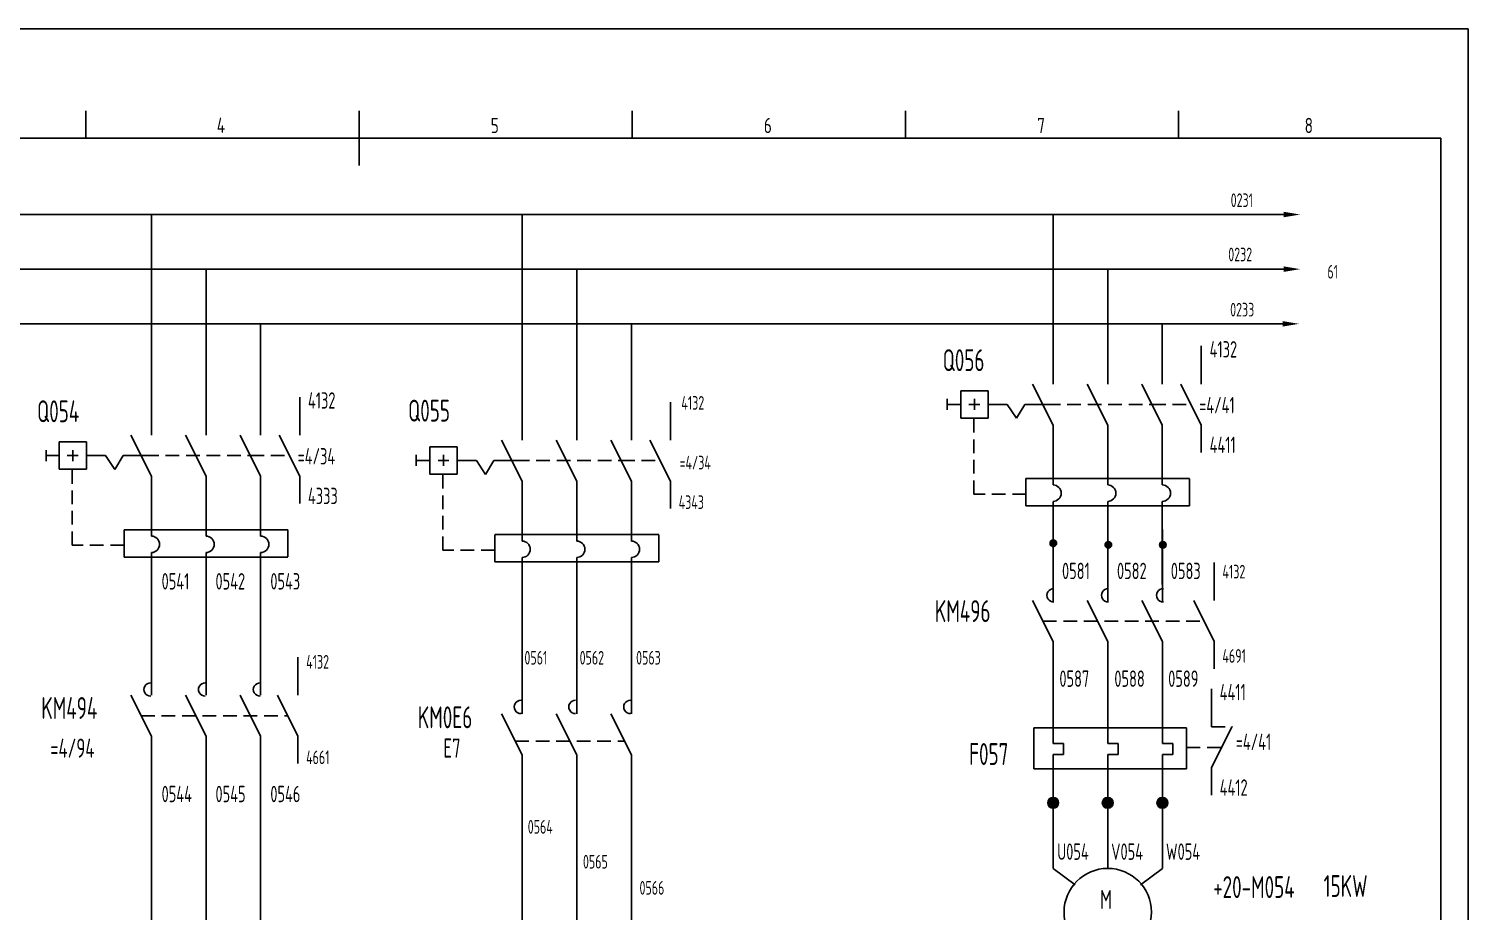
# Model space of a CAD drawing. Header units: millimetres. Extents: x 743 to 25007, y -5378 to 2245.
# Drawn here: x 3927.1 to 4190.5, y -564.3 to -402.8 of the extents above; entities that cross this region are included whole.
import ezdxf

# ---------------------------------------------------------------- set-up
doc = ezdxf.new("R2010")
doc.units = ezdxf.units.MM
doc.header["$LTSCALE"] = 10
doc.header["$MEASUREMENT"] = 0
doc.linetypes.add('DASHED2', pattern=[0.375, 0.25, -0.125])
doc.linetypes.add('HIDDEN', pattern=[0.375, 0.25, -0.125])
for name, color, linetype in [('01', 7, 'Continuous'), ('CONTINUOUS', 7, 'Continuous'), ('DASHED', 7, 'HIDDEN')]:
    doc.layers.add(name, color=color, linetype=linetype)
doc.styles.add('ROMAN', font='ROMANC.shx', dxfattribs={"width": 0.7, "height": 0.7})
doc.styles.get("Standard").update_dxf_attribs({"font": 'isocp', "width": 0.707, "bigfont": 'intecad.shx'})

# ---------------------------------------------------------------- blocks, each defined once
blk = doc.blocks.new('ARROW2')
blk.add_line((5, 0), (0, 0))
at = {"color": 3}
blk.add_solid([(4.99, 0.51), (4.99, -0.49), (7.99, 0.01)], dxfattribs=at)
blk = doc.blocks.new('POINT1')
h = blk.add_hatch()
h.set_pattern_fill('ANGLE', color=256, scale=0.01, style=0)
h.set_pattern_definition([(0, (0, 0), (0, 0.06985), [0.0508, -0.01905]), (90, (0, 0), (-0.06985, 4e-18), [0.0508, -0.01905])])
h.paths.add_polyline_path([(-0.6, 0, 1), (0.6, 0, 1)])
blk.add_circle((0, 0), 0.6)

msp = doc.modelspace()

# ---------------------------------------------------------------- hatches: boundary and pattern name
at = {"linetype": 'HIDDEN'}
h = msp.add_hatch(color=1, dxfattribs=at)
edge = h.paths.add_edge_path()
edge.add_arc((4114.57, -544.48), 1, 0, 360)
h = msp.add_hatch(color=1, dxfattribs=at)
edge = h.paths.add_edge_path()
edge.add_arc((4124.57, -544.48), 1, 0, 360)
h = msp.add_hatch(color=1, dxfattribs=at)
edge = h.paths.add_edge_path()
edge.add_arc((4134.57, -544.48), 1, 0, 360)

# ---------------------------------------------------------------- linework, layer by layer
at = {"color": 1, "linetype": 'HIDDEN'}
for p, q in [((4132.67, -471.59), (4139.83, -471.59)), ((4143.53, -530.58), (4147.38, -530.58)), ((4139, -534.33), (4145.41, -534.33))]:
    msp.add_line(p, q, dxfattribs=at)
at = {"color": 0, "linetype": 'HIDDEN'}
for p, q in [((3967.64, -480.94), (3974.8, -480.94)), ((4035.49, -481.84), (4042.65, -481.84))]:
    msp.add_line(p, q, dxfattribs=at)
at = {"color": 1}
for p, q in [((4114.57, -493.68), (4114.57, -504.43)), ((4124.57, -494.46), (4124.57, -504.51)), ((4134.57, -494.78), (4134.57, -504.43)), ((4115.48, -533.65), (4114.57, -533.65)), ((4116.48, -533.65), (4115.48, -533.65)), ((4116.48, -533.65), (4116.48, -535.65)), ((4125.48, -533.65), (4124.57, -533.65)), ((4126.48, -533.65), (4125.48, -533.65)), ((4126.48, -533.65), (4126.48, -535.65)), ((4135.48, -533.65), (4134.57, -533.65)), ((4136.48, -533.65), (4135.48, -533.65)), ((4136.48, -533.65), (4136.48, -535.65)), ((4116.48, -535.65), (4114.57, -535.65)), ((4114.57, -535.65), (4114.57, -556.49)), ((4126.48, -535.65), (4124.57, -535.65)), ((4124.57, -535.65), (4124.57, -556.49)), ((4136.48, -535.65), (4134.57, -535.65)), ((4134.57, -535.65), (4134.57, -556.49))]:
    msp.add_line(p, q, dxfattribs=at)
for p, q in [((4017.37, -535.68), (4017.37, -551.23)), ((4027.37, -535.68), (4027.37, -551.23)), ((4037.37, -535.68), (4037.37, -551.23)), ((4017.37, -538.82), (4017.37, -576.74)), ((4017.37, -538.82), (4017.37, -561.29)), ((4017.37, -561.29), (4017.37, -539.82)), ((4027.37, -538.82), (4027.37, -576.74)), ((4027.37, -538.82), (4027.37, -561.29)), ((4027.37, -561.29), (4027.37, -539.82)), ((4037.37, -538.82), (4037.37, -576.74)), ((4037.37, -538.82), (4037.37, -561.29)), ((4037.37, -561.29), (4037.37, -539.82))]:
    msp.add_line(p, q)
at = {"color": 1, "linetype": 'Continuous'}
for p, q in [((4111.03, -538.25), (4139, -538.25)), ((4114.57, -556.49), (4118.57, -559.49)), ((4134.57, -556.49), (4130.57, -559.49))]:
    msp.add_line(p, q, dxfattribs=at)
at = {"color": 1}
msp.add_circle((4124.57, -564.49), 8, dxfattribs=at)
at = {"layer": 'CONTINUOUS', "color": 3}
for p, q in [((4190.54, -402.81), (3770.54, -402.81)), ((4190.54, -699.81), (4190.54, -402.81))]:
    msp.add_line(p, q, dxfattribs=at)
at = {"layer": 'CONTINUOUS', "linetype": 'Continuous'}
for p, q in [((3937.54, -422.81), (3937.54, -417.81)), ((4037.54, -422.81), (4037.54, -417.81)), ((4087.54, -422.81), (4087.54, -417.81)), ((4137.54, -422.81), (4137.54, -417.81))]:
    msp.add_line(p, q, dxfattribs=at)
at = {"layer": 'CONTINUOUS'}
for p, q in [((3987.54, -422.81), (3987.54, -417.81)), ((3790.54, -422.81), (4185.54, -422.81)), ((3987.54, -422.81), (3987.54, -427.81)), ((4185.54, -694.81), (4185.54, -422.81)), ((3808.82, -436.81), (4151.79, -436.81)), ((3949.52, -436.81), (3949.52, -477.19)), ((4017.37, -436.81), (4017.37, -478.09)), ((4114.55, -436.81), (4114.55, -467.84)), ((3808.82, -446.81), (4151.79, -446.81)), ((3959.52, -446.81), (3959.52, -477.19)), ((4027.37, -446.81), (4027.37, -478.09)), ((4124.55, -446.81), (4124.55, -467.84)), ((3808.82, -456.81), (4151.79, -456.81)), ((3969.52, -456.81), (3969.52, -477.19)), ((4037.37, -456.81), (4037.37, -478.09)), ((4134.55, -456.81), (4134.55, -467.84)), ((3976.67, -470.23), (3976.67, -477.19)), ((4044.52, -471.13), (4044.52, -478.09)), ((3932.63, -478.42), (3932.63, -483.42)), ((3935.13, -478.42), (3932.63, -478.42)), ((3935.13, -478.42), (3937.63, -478.42)), ((3937.63, -483.42), (3937.63, -478.42)), ((3949.52, -484.69), (3945.77, -477.19)), ((3959.52, -484.69), (3955.77, -477.19)), ((3969.52, -484.69), (3965.77, -477.19)), ((3976.67, -484.69), (3972.92, -477.19)), ((4000.48, -479.32), (4000.48, -484.32)), ((4002.98, -479.32), (4000.48, -479.32)), ((4002.98, -479.32), (4005.48, -479.32)), ((4005.48, -484.32), (4005.48, -479.32)), ((4017.37, -485.59), (4013.62, -478.09)), ((4027.37, -485.59), (4023.62, -478.09)), ((4037.37, -485.59), (4033.62, -478.09)), ((4044.52, -485.59), (4040.77, -478.09)), ((3930.25, -479.94), (3930.25, -481.94)), ((3932.63, -480.92), (3930.25, -480.92)), ((3935.13, -480.92), (3934.13, -480.92)), ((3935.13, -479.92), (3935.13, -481.92)), ((3935.13, -480.92), (3936.13, -480.92)), ((3937.63, -480.92), (3941.15, -480.92)), ((3941.15, -480.92), (3942.83, -483.46)), ((3942.83, -483.46), (3944.34, -480.94)), ((3944.34, -480.94), (3948.37, -480.94)), ((3997.98, -480.82), (3997.98, -482.82)), ((4000.48, -481.82), (3997.98, -481.82)), ((4002.98, -481.82), (4001.98, -481.82)), ((4002.98, -480.82), (4002.98, -482.82)), ((4002.98, -481.82), (4003.98, -481.82)), ((4005.48, -481.82), (4009, -481.82)), ((4009, -481.82), (4010.68, -484.36)), ((4010.68, -484.36), (4012.19, -481.84)), ((4012.19, -481.84), (4016.22, -481.84)), ((3937.65, -483.42), (3932.63, -483.42)), ((3949.52, -484.69), (3949.52, -494.69)), ((3959.52, -484.69), (3959.52, -494.69)), ((3969.52, -484.69), (3969.52, -494.69)), ((3976.67, -484.69), (3976.67, -489.69)), ((4005.5, -484.32), (4000.48, -484.32)), ((4017.37, -485.59), (4017.37, -495.59)), ((4027.37, -485.59), (4027.37, -495.59)), ((4037.37, -485.59), (4037.37, -495.59)), ((4044.52, -485.59), (4044.52, -490.59)), ((3974.52, -494.5), (3944.52, -494.5)), ((3944.52, -494.5), (3944.52, -499.5)), ((3949.52, -493.67), (3949.52, -495.67)), ((3959.52, -493.67), (3959.52, -495.67)), ((3969.52, -493.67), (3969.52, -495.67)), ((3974.52, -499.48), (3974.52, -494.51)), ((4017.37, -494.57), (4017.37, -496.57)), ((4027.37, -494.57), (4027.37, -496.57)), ((4037.37, -494.57), (4037.37, -496.57)), ((4042.37, -495.4), (4012.37, -495.4)), ((4012.37, -495.42), (4012.37, -500.39)), ((4042.37, -500.39), (4042.37, -495.41)), ((3944.52, -499.5), (3974.52, -499.5)), ((3949.52, -498.67), (3949.52, -524.76)), ((3959.52, -498.67), (3959.52, -524.76)), ((3959.52, -499.67), (3959.52, -498.67)), ((3969.52, -498.67), (3969.52, -524.76)), ((3969.52, -499.67), (3969.52, -498.67)), ((4012.37, -500.4), (4042.37, -500.4)), ((4017.37, -499.57), (4017.37, -528.2)), ((4027.37, -499.57), (4027.37, -528.2)), ((4027.37, -500.57), (4027.37, -499.57)), ((4037.37, -499.57), (4037.37, -528.2)), ((4037.37, -500.57), (4037.37, -499.57)), ((4144.04, -500.49), (4144.04, -507.46)), ((4144.04, -514.96), (4140.29, -507.46)), ((4144.04, -514.96), (4144.04, -519.96)), ((3976.34, -517.82), (3976.34, -524.79)), ((3949.52, -532.29), (3945.77, -524.79)), ((3959.52, -532.29), (3955.77, -524.79)), ((3969.52, -532.29), (3965.77, -524.79)), ((3976.34, -532.29), (3972.59, -524.79)), ((4017.37, -535.68), (4013.62, -528.18)), ((4027.37, -535.68), (4023.62, -528.18)), ((4037.37, -535.68), (4033.62, -528.18)), ((3949.52, -532.29), (3949.52, -552.16)), ((3959.52, -532.29), (3959.52, -580.04)), ((3969.52, -532.29), (3969.52, -552.16)), ((3976.34, -532.29), (3976.34, -537.29)), ((3949.52, -543.53), (3949.52, -580.04)), ((3969.52, -552.16), (3969.52, -580.04))]:
    msp.add_line(p, q, dxfattribs=at)
at = {"layer": 'CONTINUOUS', "color": 1}
for p, q in [((4141.69, -460.87), (4141.69, -467.84)), ((4114.55, -475.34), (4110.8, -467.84)), ((4124.55, -475.34), (4120.8, -467.84)), ((4134.55, -475.34), (4130.8, -467.84)), ((4141.69, -475.34), (4137.94, -467.84)), ((4095.16, -470.56), (4095.16, -472.56)), ((4097.66, -471.56), (4095.16, -471.56)), ((4097.66, -469.06), (4097.66, -474.06)), ((4100.16, -469.06), (4097.66, -469.06)), ((4100.16, -471.56), (4099.16, -471.56)), ((4100.16, -469.06), (4102.66, -469.06)), ((4100.16, -470.56), (4100.16, -472.56)), ((4100.16, -471.56), (4101.16, -471.56)), ((4102.66, -474.06), (4102.66, -469.06)), ((4102.66, -471.56), (4106.18, -471.56)), ((4106.18, -471.56), (4107.86, -474.1)), ((4102.68, -474.06), (4097.66, -474.06)), ((4107.86, -474.1), (4109.37, -471.59)), ((4109.37, -471.59), (4113.4, -471.59)), ((4114.55, -475.34), (4114.55, -485.34)), ((4124.55, -475.34), (4124.55, -485.34)), ((4134.55, -475.34), (4134.55, -485.34)), ((4141.69, -475.34), (4141.69, -480.34)), ((4114.55, -484.31), (4114.55, -486.31)), ((4124.55, -484.31), (4124.55, -486.31)), ((4134.55, -484.31), (4134.55, -486.31)), ((4139.55, -485.14), (4109.55, -485.14)), ((4109.55, -485.14), (4109.55, -490.14)), ((4139.55, -490.13), (4139.55, -485.16)), ((4114.55, -489.31), (4114.55, -503.34)), ((4124.55, -490.31), (4124.55, -489.31)), ((4134.55, -490.31), (4134.55, -489.31)), ((4109.55, -490.14), (4139.55, -490.14)), ((4114.55, -490.09), (4114.55, -504.54)), ((4114.55, -490.41), (4114.55, -503.09)), ((4124.55, -490.09), (4124.55, -503.34)), ((4124.55, -490.09), (4124.55, -504.54)), ((4124.55, -490.41), (4124.55, -503.09)), ((4134.55, -490.09), (4134.55, -503.34)), ((4134.55, -490.09), (4134.55, -504.54)), ((4134.55, -490.41), (4134.55, -503.09)), ((4114.57, -493.68), (4114.57, -507.71)), ((4114.57, -494.78), (4114.57, -507.46)), ((4124.57, -494.46), (4124.57, -507.71)), ((4124.57, -494.78), (4124.57, -507.46)), ((4134.57, -494.46), (4134.57, -507.71)), ((4134.57, -494.78), (4134.57, -507.46)), ((4114.57, -514.96), (4110.82, -507.46)), ((4124.57, -514.96), (4120.82, -507.46)), ((4134.57, -514.96), (4130.82, -507.46)), ((4114.57, -514.96), (4114.57, -533.65)), ((4124.57, -514.96), (4124.57, -533.65)), ((4134.57, -514.96), (4134.57, -533.65)), ((4143.53, -523.61), (4143.53, -530.58)), ((4111.03, -538.25), (4111.03, -530.75)), ((4111.03, -530.75), (4118.65, -530.75)), ((4118.65, -530.75), (4139, -530.75)), ((4139, -530.75), (4139, -538.25)), ((4143.53, -538.08), (4147.28, -530.58)), ((4114.57, -538.25), (4114.57, -538.29)), ((4134.57, -538.25), (4134.57, -538.29)), ((4143.53, -538.08), (4143.53, -543.08)), ((4114.57, -544.53), (4114.57, -544.53)), ((4124.57, -544.53), (4124.57, -544.53))]:
    msp.add_line(p, q, dxfattribs=at)
for centre in [(4114.57, -544.48), (4124.57, -544.48), (4134.57, -544.48)]:
    msp.add_circle(centre, 1, dxfattribs=at)
for centre, radius, start, end in [((4114.55, -487.81), 1.5, 270, 90), ((4124.55, -487.81), 1.5, 270, 90), ((4134.55, -487.81), 1.5, 270, 90), ((4114.65, -506.5), 1.21, 87.5424, 272.4576), ((4124.63, -506.5), 1.21, 87.5424, 272.4576), ((4134.69, -506.5), 1.21, 87.5424, 272.4576), ((3949.35, -523.74), 1.21, 87.5424, 272.4576), ((3959.34, -523.74), 1.21, 87.5424, 272.4576), ((3969.39, -523.74), 1.21, 87.5424, 272.4576), ((4017.14, -526.93), 1.21, 87.5424, 272.4576), ((4027.12, -526.93), 1.21, 87.5424, 272.4576), ((4037.18, -526.93), 1.21, 87.5424, 272.4576)]:
    msp.add_arc(centre, radius, start, end, dxfattribs=at)
at = {"layer": 'CONTINUOUS'}
for centre in [(3949.52, -497.17), (3959.52, -497.17), (3969.52, -497.17), (4017.37, -498.07), (4027.37, -498.07), (4037.37, -498.07)]:
    msp.add_arc(centre, 1.5, 270, 90, dxfattribs=at)
at = {"layer": 'DASHED', "color": 1}
for p, q in [((4100.03, -487.97), (4100.03, -474.06)), ((4113.4, -471.59), (4132.67, -471.59)), ((4109.6, -487.97), (4100.03, -487.97)), ((4112.69, -511.21), (4142.16, -511.21))]:
    msp.add_line(p, q, dxfattribs=at)
at = {"layer": 'DASHED'}
for p, q in [((3948.37, -480.94), (3967.64, -480.94)), ((4016.22, -481.84), (4035.49, -481.84)), ((3935.01, -497.32), (3935.01, -483.42)), ((4002.85, -498.22), (4002.85, -484.32)), ((3944.52, -497.32), (3935.01, -497.32)), ((4012.37, -498.22), (4002.85, -498.22)), ((3947.64, -528.54), (3974.47, -528.54)), ((4016.12, -533.18), (4036.12, -533.18))]:
    msp.add_line(p, q, dxfattribs=at)

# ---------------------------------------------------------------- block references
for p in [(4151.79, -436.82), (4151.79, -446.81), (4151.58, -456.82)]:
    msp.add_blockref('ARROW2', p)
at = {"layer": '01', "color": 1, "linetype": 'DASHED2'}
for p in [(4114.6, -496.98), (4124.67, -497.25), (4134.64, -497.25)]:
    msp.add_blockref('POINT1', p, dxfattribs=at)

# ---------------------------------------------------------------- texts
at = {"width": 0.707}
for s, height, p in [('0231', 2.5, (4147.06, -435.44)), ('0232', 2.5, (4146.62, -445.37)), ('61', 2.5, (4164.76, -448.53)), ('0233', 2.5, (4146.97, -455.47)), ('4132', 2.5, (4046.52, -472.53)), ('=4/34', 2.5, (4046.2, -483.46)), ('4343', 2.5, (4046.03, -490.71)), ('0541', 3, (3951.39, -505.44)), ('0542', 3, (3961.25, -505.44)), ('0543', 3, (3971.29, -505.44)), ('4132', 2.5, (4145.55, -503.42)), ('4691', 2.5, (4145.55, -518.85)), ('4132', 2.5, (3977.85, -519.93)), ('0561', 2.5, (4017.8, -519.18)), ('0562', 2.5, (4027.9, -519.18)), ('0563', 2.5, (4038.24, -519.18)), ('=4/94', 3.5, (3931.01, -536.22)), ('E7', 3.5, (4002.96, -536.22)), ('4661', 2.5, (3977.85, -537.4)), ('0544', 3, (3951.39, -544.37)), ('0545', 3, (3961.25, -544.37)), ('0546', 3, (3971.29, -544.37)), ('0564', 2.5, (4018.41, -550.13)), ('0565', 2.5, (4028.51, -556.51)), ('0566', 2.5, (4038.86, -561.3))]:
    msp.add_text(s, height=height, dxfattribs=at).set_placement(p)
at = {"color": 1, "width": 0.707}
for s, p in [('0581', (4116.19, -503.54)), ('0582', (4126.25, -503.54)), ('0583', (4136.1, -503.54)), ('0587', (4115.71, -523.26)), ('0588', (4125.77, -523.26)), ('0589', (4135.62, -523.26)), ('U054', (4115.32, -554.92)), ('V054', (4125.18, -554.92)), ('W054', (4135.22, -554.92))]:
    msp.add_text(s, height=3, dxfattribs=at).set_placement(p)
at = {"layer": '01', "color": 1, "linetype": 'HIDDEN', "width": 0.707}
for s, p in [('4132', (4143.21, -462.98)), ('=4/41', (4141.31, -473.2)), ('4411', (4143.21, -480.46)), ('4411', (4145.05, -525.72)), ('=4/41', (4148, -534.82)), ('4412', (4145.05, -543.19))]:
    msp.add_text(s, height=3, dxfattribs=at).set_placement(p)
at = {"layer": '01', "linetype": 'HIDDEN', "width": 0.707}
for s, p in [('4132', (3978.18, -472.34)), ('=4/34', (3976.29, -482.55)), ('4333', (3978.18, -489.81))]:
    msp.add_text(s, height=3, dxfattribs=at).set_placement(p)
at = {"layer": 'CONTINUOUS', "linetype": 'Continuous', "style": 'ROMAN', "width": 0.7}
for s, p in [('4', (3961.49, -421.87)), ('5', (4011.63, -421.91)), ('6', (4061.61, -421.91)), ('7', (4111.64, -421.91)), ('8', (4160.59, -421.91))]:
    msp.add_text(s, height=2.8, dxfattribs=at).set_placement(p)
at = {"layer": 'CONTINUOUS', "color": 1, "width": 0.707}
for s, height, p in [('Q056', 4, (4094.35, -465.47)), ('KM496', 4, (4092.91, -511.39)), ('F057', 4, (4099.18, -537.55)), ('+20-M054', 4, (4143.86, -561.9)), ('15KW', 4, (4164.07, -561.71)), ('M', 3.5, (4123.16, -563.91))]:
    msp.add_text(s, height=height, dxfattribs=at).set_placement(p)
at = {"layer": 'CONTINUOUS', "width": 0.707}
for s, p in [('Q054', (3928.6, -474.82)), ('Q055', (3996.51, -474.7)), ('KM494', (3929.37, -529.13)), ('KM0E6', (3998.28, -530.83))]:
    msp.add_text(s, height=4, dxfattribs=at).set_placement(p)

doc.saveas('drawing.dxf')
